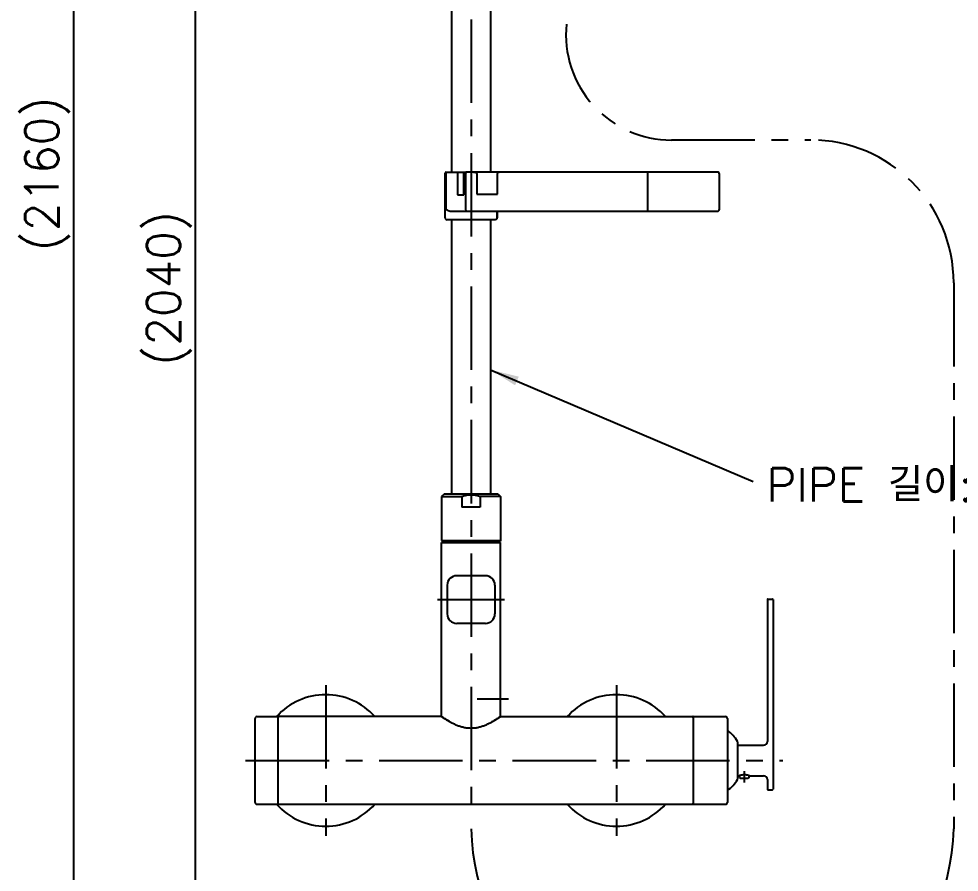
# Model space of a CAD drawing. Extents: x -7765 to -7345, y -606 to -12.
# Drawn here: x -7651.3 to -7552.7, y -470.8 to -381.3 of the extents above; entities that cross this region are included whole.
import ezdxf

# ---------------------------------------------------------------- set-up
doc = ezdxf.new("R2010")
doc.units = 0
doc.header["$LTSCALE"] = 7
doc.header["$MEASUREMENT"] = 0
doc.linetypes.add('CENTER', pattern=[2, 1.25, -0.25, 0.25, -0.25])
doc.layers.get('0').update_dxf_attribs({"color": 2, "linetype": 'CONTINUOUS'})
for name, color, linetype in [('CL', 1, 'CENTER'), ('D', 2, 'CONTINUOUS'), ('DWG', 7, 'CONTINUOUS')]:
    doc.layers.add(name, color=color, linetype=linetype)
doc.styles.add('GHS', font='romans', dxfattribs={"bigfont": 'ghs'})
doc.dimstyles.new('STANDARD$7', dxfattribs={"dimscale": 0, "dimtxt": 3.5, "dimasz": 3, "dimexe": 1, "dimexo": 1.5, "dimgap": 1, "dimtad": 3, "dimtoh": 1, "dimdec": 4, "dimzin": 0, "dimdsep": 46, "dimtxsty": 'GHS', "dimcen": 1, "dimclrd": 256, "dimclre": 256, "dimclrt": 2, "dimadec": 4, "dimazin": 0, "dimtfac": 1, "dimtdec": 4, "dimtix": 1, "dimtmove": 2, "dimatfit": 0, "dimfxl": 0, "dimtolj": 1, "dimtzin": 0, "dimlwd": -1, "dimlwe": -1, "dimarcsym": 0})

msp = doc.modelspace()

# ---------------------------------------------------------------- linework, layer by layer
for p, q in [((-7645.525, -229.421), (-7645.525, -543.119)), ((-7632.772, -253.448), (-7632.772, -543.119))]:
    msp.add_line(p, q)
at = {"color": 7, "linetype": 'Continuous'}
for p, q in [((-7602.352, -439.745), (-7605.352, -439.745)), ((-7606.352, -440.745), (-7606.352, -443.745)), ((-7601.352, -440.745), (-7601.352, -443.745)), ((-7572.772, -442.25), (-7572.772, -457.124)), ((-7572.712, -442.19), (-7572.232, -442.19)), ((-7572.172, -442.25), (-7572.172, -462.13)), ((-7602.352, -444.745), (-7605.352, -444.745)), ((-7580.472, -454.524), (-7577.172, -454.524)), ((-7580.572, -454.624), (-7580.572, -463.624)), ((-7576.972, -454.724), (-7576.972, -463.524)), ((-7575.892, -461.09), (-7575.892, -457.158)), ((-7575.892, -457.524), (-7573.172, -457.524)), ((-7575.892, -460.724), (-7575.712, -460.724)), ((-7575.689, -460.717), (-7575.689, -460.924)), ((-7575.689, -460.924), (-7575.589, -461.024)), ((-7574.794, -461.024), (-7575.589, -461.024)), ((-7574.694, -460.924), (-7574.794, -461.024)), ((-7574.694, -460.924), (-7574.694, -460.717)), ((-7574.672, -460.724), (-7573.172, -460.724)), ((-7572.772, -461.124), (-7572.772, -462.13)), ((-7572.712, -462.19), (-7572.232, -462.19)), ((-7580.472, -463.724), (-7577.172, -463.724))]:
    msp.add_line(p, q, dxfattribs=at)
for centre, radius, start, end in [((-7605.352, -440.745), 1, 90, 180), ((-7602.352, -440.745), 1, 0, 90), ((-7572.712, -442.25), 0.06, 90, 180), ((-7572.232, -442.25), 0.06, 0, 90), ((-7605.352, -443.745), 1, 180, 270), ((-7602.352, -443.745), 1, 270, 0), ((-7580.672, -454.624), 0.1, 0, 90), ((-7580.472, -454.624), 0.1, 90, 180), ((-7577.172, -454.724), 0.2, 0, 90), ((-7579.192, -459.124), 3.85, 31.25338, 54.78659), ((-7575.952, -457.158), 0.06, 0, 31.25338), ((-7573.172, -457.124), 0.4, 270, 0), ((-7579.192, -459.124), 3.85, 305.21341, 328.74662), ((-7575.952, -461.09), 0.06, 328.74662, 0), ((-7573.172, -461.124), 0.4, 0, 90), ((-7572.712, -462.13), 0.06, 180, 270), ((-7572.232, -462.13), 0.06, 270, 0), ((-7580.672, -463.624), 0.1, 270, 0), ((-7580.472, -463.624), 0.1, 180, 270), ((-7577.172, -463.524), 0.2, 270, 0)]:
    msp.add_arc(centre, radius, start, end, dxfattribs=at)
for points in [[(-7575.231, -460.639), (-7575.309, -460.643), (-7575.366, -460.649), (-7575.421, -460.655), (-7575.519, -460.673), (-7575.601, -460.692), (-7575.662, -460.708), (-7575.699, -460.72), (-7575.71, -460.724), (-7575.711, -460.724)], [(-7575.205, -460.639), (-7575.231, -460.639)], [(-7575.192, -460.639), (-7575.205, -460.639)], [(-7575.152, -460.639), (-7575.192, -460.639)], [(-7574.711, -460.712), (-7574.722, -460.708), (-7574.782, -460.692), (-7574.864, -460.673), (-7574.963, -460.655), (-7575.075, -460.643), (-7575.152, -460.639)], [(-7574.672, -460.724), (-7574.673, -460.724), (-7574.684, -460.72), (-7574.711, -460.712)]]:
    msp.add_spline(points, degree=3, dxfattribs=at)
at = {"layer": 'CL'}
for p, q in [((-7603.852, -227.403), (-7603.852, -465.174)), ((-7582.833, -394.038), (-7568.237, -394.038)), ((-7553.237, -409.038), (-7553.237, -466.285)), ((-7607.352, -442.245), (-7600.352, -442.245)), ((-7619.092, -451.224), (-7619.092, -467.024)), ((-7588.612, -451.224), (-7588.612, -467.024)), ((-7599.937, -452.703), (-7603.196, -452.703)), ((-7627.492, -459.124), (-7571.172, -459.124)), ((-7575.192, -461.424, 0.4), (-7575.192, -460.239, 0.4))]:
    msp.add_line(p, q, dxfattribs=at)
for centre, radius, start, end in [((-7582.833, -382.967), 11.072, 174.36847, 270), ((-7568.237, -409.038), 15, 0, 90), ((-7578.545, -465.557), 25.318, 181.6482, 358.3518)]:
    msp.add_arc(centre, radius, start, end, dxfattribs=at)
at = {"layer": 'DWG'}
for p, q in [((-7605.902, -373.052), (-7605.902, -397.406)), ((-7601.802, -373.052), (-7601.802, -397.406)), ((-7606.471, -397.406), (-7604.385, -397.406)), ((-7604.385, -397.406), (-7604.382, -397.406)), ((-7578.001, -397.406), (-7604.382, -397.406)), ((-7585.301, -401.506), (-7585.301, -397.406)), ((-7606.571, -402.206), (-7606.571, -397.506)), ((-7606.45, -401.306), (-7606.45, -397.506)), ((-7605.26, -397.506), (-7605.26, -399.806)), ((-7604.623, -399.806), (-7604.623, -397.606)), ((-7604.426, -397.606), (-7604.426, -401.306)), ((-7603.244, -397.606), (-7603.244, -399.706)), ((-7601.074, -399.712), (-7601.074, -397.606)), ((-7577.801, -401.306), (-7577.801, -397.606)), ((-7605.26, -399.806), (-7604.623, -399.806)), ((-7603.244, -399.706), (-7601.087, -399.706)), ((-7605.956, -401.506), (-7578.001, -401.506)), ((-7601.132, -401.506), (-7601.132, -402.206)), ((-7601.128, -401.506), (-7601.128, -402.206)), ((-7601.332, -402.406), (-7606.371, -402.406)), ((-7605.902, -402.406), (-7605.902, -431.145)), ((-7601.802, -402.406), (-7601.802, -431.145)), ((-7606.652, -431.145), (-7606.952, -431.445)), ((-7606.952, -431.445), (-7604.804, -431.445)), ((-7606.952, -431.445), (-7606.952, -436.045)), ((-7606.652, -431.145), (-7601.052, -431.145)), ((-7604.804, -431.445), (-7604.804, -432.545)), ((-7600.752, -431.445), (-7602.899, -431.445)), ((-7602.899, -431.445), (-7602.899, -432.545)), ((-7601.052, -431.145), (-7600.752, -431.445)), ((-7600.752, -431.445), (-7600.752, -436.045)), ((-7602.899, -432.545), (-7604.804, -432.545)), ((-7606.952, -436.045), (-7600.752, -436.045)), ((-7606.952, -436.045), (-7606.892, -436.105)), ((-7606.952, -454.524), (-7606.952, -436.245)), ((-7606.952, -436.245), (-7600.752, -436.245)), ((-7606.892, -436.105), (-7600.812, -436.105)), ((-7606.652, -436.245), (-7606.652, -436.105)), ((-7601.052, -436.245), (-7601.052, -436.105)), ((-7600.752, -436.045), (-7600.812, -436.105)), ((-7600.752, -454.524), (-7600.752, -436.245)), ((-7626.292, -454.524), (-7624.192, -454.524)), ((-7606.952, -454.524), (-7623.992, -454.524)), ((-7600.752, -454.524), (-7580.672, -454.524)), ((-7626.492, -463.524), (-7626.492, -454.724)), ((-7624.092, -463.624), (-7624.092, -454.624)), ((-7626.292, -463.724), (-7624.192, -463.724)), ((-7623.992, -463.724), (-7580.672, -463.724))]:
    msp.add_line(p, q, dxfattribs=at)
for centre, radius, start, end in [((-7606.471, -397.506), 0.1, 90, 180), ((-7578.001, -397.606), 0.2, 0, 90), ((-7578.001, -401.306), 0.2, 270, 0), ((-7606.371, -402.206), 0.2, 180, 270), ((-7619.092, -459.124), 6.9, 41.81031, 138.18969), ((-7588.612, -459.124), 6.9, 41.81031, 138.18969), ((-7626.292, -454.724), 0.2, 90, 180), ((-7624.192, -454.624), 0.1, 0, 90), ((-7623.992, -454.624), 0.1, 90, 180), ((-7626.292, -463.524), 0.2, 180, 270), ((-7619.092, -459.124), 6.9, 221.81031, 318.18969), ((-7624.192, -463.624), 0.1, 270, 0), ((-7623.992, -463.624), 0.1, 180, 270), ((-7588.612, -459.124), 6.9, 221.81031, 318.18969)]:
    msp.add_arc(centre, radius, start, end, dxfattribs=at)
for points in [[(-7606.402, -397.419), (-7606.354, -397.406)], [(-7605.26, -397.506), (-7605.247, -397.456), (-7605.212, -397.419), (-7605.164, -397.406)], [(-7604.619, -397.566), (-7604.613, -397.547), (-7604.58, -397.491), (-7604.529, -397.447), (-7604.462, -397.417), (-7604.385, -397.406)], [(-7604.257, -397.406), (-7604.311, -397.416)], [(-7603.592, -397.406), (-7603.512, -397.41), (-7603.417, -397.428), (-7603.345, -397.457), (-7603.289, -397.499), (-7603.255, -397.551), (-7603.244, -397.606)], [(-7601.074, -397.606), (-7601.067, -397.546), (-7601.044, -397.491), (-7601.009, -397.446), (-7600.963, -397.416), (-7600.911, -397.406)], [(-7606.45, -397.506), (-7606.437, -397.456), (-7606.402, -397.419)], [(-7604.623, -397.606), (-7604.619, -397.566)], [(-7604.311, -397.416), (-7604.359, -397.446), (-7604.396, -397.491), (-7604.419, -397.547), (-7604.426, -397.606)], [(-7604.628, -399.777), (-7604.628, -399.78), (-7604.623, -399.806)], [(-7606.45, -401.306), (-7606.368, -401.371), (-7606.274, -401.426), (-7606.172, -401.469), (-7606.066, -401.496), (-7605.956, -401.506)], [(-7604.426, -401.306), (-7604.419, -401.365), (-7604.396, -401.421), (-7604.359, -401.465), (-7604.311, -401.495), (-7604.257, -401.506)], [(-7601.132, -402.206), (-7601.137, -402.25), (-7601.153, -402.295), (-7601.183, -402.339), (-7601.226, -402.375), (-7601.26, -402.392)], [(-7601.32, -402.406), (-7601.332, -402.406)], [(-7601.32, -402.406), (-7601.332, -402.406)], [(-7601.323, -402.406), (-7601.332, -402.406)], [(-7601.314, -402.405), (-7601.323, -402.406)], [(-7601.195, -402.354), (-7601.236, -402.382), (-7601.292, -402.402), (-7601.32, -402.406)], [(-7601.195, -402.354), (-7601.235, -402.381), (-7601.29, -402.402), (-7601.32, -402.406)], [(-7601.3, -402.403), (-7601.314, -402.405)], [(-7601.296, -402.403), (-7601.3, -402.403)], [(-7601.26, -402.392), (-7601.278, -402.398), (-7601.296, -402.403)], [(-7601.201, -402.359), (-7601.243, -402.386), (-7601.261, -402.393)], [(-7601.201, -402.359), (-7601.241, -402.385), (-7601.259, -402.393)], [(-7601.194, -402.353), (-7601.201, -402.359)], [(-7601.197, -402.356), (-7601.201, -402.359)], [(-7601.193, -402.352), (-7601.197, -402.356)], [(-7601.188, -402.347), (-7601.195, -402.354)], [(-7601.189, -402.348), (-7601.195, -402.354)], [(-7603.852, -431.295), (-7604.165, -431.312), (-7604.482, -431.362), (-7604.804, -431.445)], [(-7602.899, -431.445), (-7603.222, -431.362), (-7603.538, -431.312), (-7603.852, -431.295)], [(-7606.114, -455.041), (-7606.225, -454.979), (-7606.472, -454.832), (-7606.665, -454.712), (-7606.806, -454.621), (-7606.9, -454.559), (-7606.946, -454.528), (-7606.9, -454.559), (-7606.806, -454.621), (-7606.665, -454.712), (-7606.472, -454.832), (-7606.226, -454.979), (-7606.039, -455.083)], [(-7603.852, -455.725), (-7603.504, -455.708), (-7603.151, -455.654), (-7602.797, -455.566), (-7602.445, -455.446), (-7602.099, -455.3), (-7601.771, -455.139), (-7601.478, -454.979), (-7601.231, -454.832), (-7601.039, -454.712), (-7600.897, -454.621), (-7600.804, -454.559), (-7600.757, -454.528), (-7600.804, -454.559), (-7600.897, -454.621), (-7601.039, -454.712), (-7601.231, -454.832), (-7601.478, -454.979), (-7601.669, -455.085)], [(-7606.034, -455.085), (-7605.932, -455.139), (-7605.604, -455.3), (-7605.259, -455.446), (-7604.906, -455.566), (-7604.552, -455.654), (-7604.199, -455.708), (-7603.852, -455.725)]]:
    msp.add_spline(points, degree=3, dxfattribs=at)

# ---------------------------------------------------------------- texts
at = {"ltscale": 0.5, "style": 'GHS'}
msp.add_text('PIPE 길이: 900mm', height=3.5, dxfattribs=at).set_placement((-7572.891, -431.956))
at = {"char_height": 3.5, "attachment_point": 5, "rotation": 90, "style": 'GHS'}
for s, insert in [('(2160)', (-7648.275, -397.597)), ('(2040)', (-7635.522, -409.61))]:
    msp.add_mtext(s, dxfattribs=dict(at, insert=insert))

# ---------------------------------------------------------------- leaders
at = {"layer": 'D', "color": 0}
msp.add_leader([(-7601.802, -418.142), (-7574.278, -429.848)], dimstyle='STANDARD$7', override={"dimscale": 1, "dimtad": 0}, dxfattribs=at)

doc.saveas('drawing.dxf')
